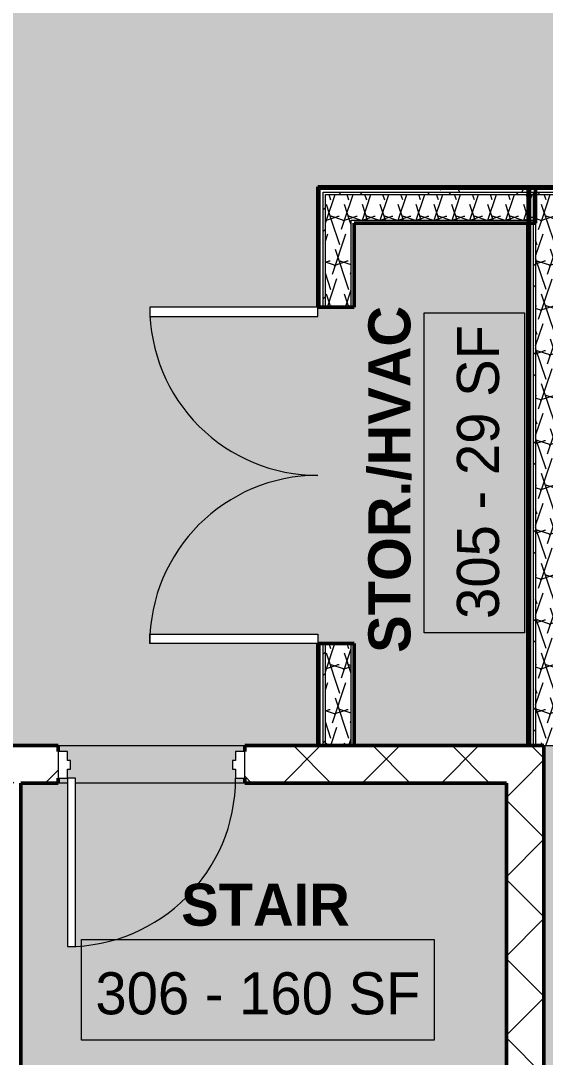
# Model space of a CAD drawing. Header units: inches. Extents: x -4218 to -1814, y 9706 to 12426.
# Drawn here: x -2632.3 to -2520, y 10194.9 to 10416.7 of the extents above; entities that cross this region are included whole.
import ezdxf

# ---------------------------------------------------------------- set-up
doc = ezdxf.new("R2010")
doc.units = ezdxf.units.IN
doc.header["$MEASUREMENT"] = 0
for name, color, linetype, lineweight in [('0-1', 7, 'Continuous', 5), ('0-5', 250, 'Continuous', 9), ('A-AREA-IDEN', 2, 'Continuous', 9), ('A-DOOR', 31, 'Continuous', 13), ('A-DOOR-1', 250, 'Continuous', 9), ('A-DOOR-2', 90, 'Continuous', 20), ('A-DOOR-6', 31, 'Continuous', 20), ('A-DOOR-7', 31, 'Continuous', 9), ('A-DOOR-FRAM-1', 90, 'Continuous', 20), ('A-FLOR-1', 50, 'Continuous', 13), ('A-WALL', 113, 'Continuous', 13), ('A-WALL-10', 113, 'Continuous', 5), ('A-WALL-11', 113, 'Continuous', 50), ('A-WALL-3', 10, 'Continuous', 50), ('A-WALL-PATT-3', 45, 'Continuous', 9), ('A-WALL-PATT-4', 111, 'Continuous', 9), ('I-WALL-3', 2, 'Continuous', 50)]:
    doc.layers.add(name, color=color, linetype=linetype, lineweight=lineweight)
doc.layers.add('A-AREA-PATT-3', color=255, linetype='Continuous', lineweight=9, transparency=1)
doc.layers.add('A-AREA-PATT-4', color=254, linetype='Continuous', lineweight=9, transparency=1)
doc.styles.add('Century Gothic', font='ufonts.com_century-gothic.ttf', dxfattribs={"height": 9})
doc.styles.add('Century Gothic_B', font='GOTHICB.TTF', dxfattribs={"height": 9})
pattern_1 = [(45, (0, 0), (-8.485281, 8.485281), []), (135, (0, 0), (-8.485281, -8.485281), [])]
pattern_2 = [(161.57, (0.48, 0.48), (-3.83995378, -1.544e-05), [0, -27.322, 3.034, 0]), (18.43, (-0.48, 0.48), (-3.83995378, 1.544e-05), [0, -27.322, 3.034, 0]), (108.43, (0.48, 0.48), (1.919622, -9.60052459), [9.106, -21.25]), (71.57, (-0.48, 0.48), (1.919622, 9.60052459), [9.106, -21.25])]
pattern_3 = [(45, (0, 0), (-9.503515, 9.503515), []), (45, (0, 14.4), (-9.503515, 9.503515), [])]
pattern_4 = [(0, (0, 0), (30.72, 7.68), [1.267, -21.773, 1.267, -21.773, -122.88]), (0, (0, 0), (30.72, 7.68), [-46.08, 1.267, -44.813, 1.267, -21.773, -53.76]), (0, (0, 0), (30.72, 7.68), [-115.2, 1.267, -14.093, 1.267, -37.133]), (120, (11.52, 3.84), (-22.011075, 22.7643004), [1.267, -21.773, 1.267, -21.773, -122.88]), (120, (11.52, 3.84), (-22.011075, 22.7643004), [-46.08, 1.267, -44.813, 1.267, -21.773, -53.76]), (120, (11.52, 3.84), (-22.011075, 22.7643004), [-115.2, 1.267, -14.093, 1.267, -37.133]), (240, (15.36, 19.2), (-8.708925, -30.4443004), [1.267, -21.773, 1.267, -21.773, -122.88]), (240, (15.36, 19.2), (-8.708925, -30.4443004), [-46.08, 1.267, -44.813, 1.267, -21.773, -53.76]), (240, (15.36, 19.2), (-8.708925, -30.4443004), [-115.2, 1.267, -14.093, 1.267, -37.133])]

# ---------------------------------------------------------------- blocks, each defined once
blk = doc.blocks.new('CTR - 1st Phase - Shell_rvt-1-FLOOR PLAN - 3RD FLOOR')
at = {"layer": 'A-FLOR-1'}
for p, q in [((-2523.95, 10261.59), (-2523.95, 10373.41)), ((-2624.32, 10261.59), (-2584.32, 10261.59))]:
    blk.add_line(p, q, dxfattribs=at)
blk = doc.blocks.new('HOLLOW METAL - STAIR DOOR 3-0 x 6-8-2227798-FLOOR PLAN - 3RD FLOOR')
at = {"layer": 'A-DOOR-1'}
blk.add_arc((18, 3.25), 36, 90, 180, dxfattribs=at)
at = {"layer": 'A-DOOR-2'}
for p, q in [((18, 39.25), (16.25, 39.25)), ((16.25, 39.25), (16.25, 3.25)), ((18, 3.25), (18, 39.25)), ((16.25, 3.25), (18, 3.25))]:
    blk.add_line(p, q, dxfattribs=at)
at = {"layer": 'A-DOOR-FRAM-1'}
for p, q in [((-18, 3.25), (-20, 3.25)), ((-20, 3.25), (-20, -2.5)), ((-18, 1.3125), (-18, 3.25)), ((18, 3.25), (18, 1.3125)), ((20, 3.25), (18, 3.25)), ((20, -2.5), (20, 3.25)), ((-17.375, 1.3125), (-18, 1.3125)), ((-17.375, -0.5625), (-17.375, 1.3125)), ((18, 1.3125), (17.375, 1.3125)), ((17.375, 1.3125), (17.375, -0.5625)), ((-18, -2.5), (-18, -0.5625)), ((-18, -0.5625), (-17.375, -0.5625)), ((17.375, -0.5625), (18, -0.5625)), ((18, -0.5625), (18, -2.5)), ((-20, -2.5), (-18, -2.5)), ((18, -2.5), (20, -2.5))]:
    blk.add_line(p, q, dxfattribs=at)
blk = doc.blocks.new('CTR - 1st Phase -Stairs _ Elevators_rvt-1-FLOOR PLAN - 3RD FLOOR')
at = {"layer": 'A-WALL-PATT-3'}
h = blk.add_hatch(dxfattribs=at)
h.set_pattern_fill('FP_70', color=256, style=0, pattern_type=2)
h.set_pattern_definition(pattern_1)
h.paths.add_polyline_path([(-2528.32, 10253.59), (-2520.32, 10253.59), (-2520.32, 10261.59), (-2584.32, 10261.59), (-2584.32, 10253.59), (-2552.49, 10253.59)], flags=0)
h.paths.add_polyline_path([(-2639.95, 10253.59), (-2624.32, 10253.59), (-2624.32, 10261.59), (-2640.32, 10261.59), (-2640.32, 10253.59), (-2640.06, 10253.59)], flags=0)
h = blk.add_hatch(dxfattribs=at)
h.set_pattern_fill('FP_70', color=256, style=0, pattern_type=2)
h.set_pattern_definition(pattern_1)
h.paths.add_polyline_path([(-2528.32, 10021.59), (-2520.32, 10021.59), (-2520.32, 10253.59), (-2528.32, 10253.59), (-2528.32, 10027.94)], flags=0)
at = {"layer": 'A-FLOR-1'}
for p, q in [((-2622.32, 10253.59), (-2624.32, 10253.59)), ((-2584.32, 10253.59), (-2620.57, 10253.59))]:
    blk.add_line(p, q, dxfattribs=at)
at = {"layer": 'A-WALL-3'}
for p, q in [((-2624.32, 10261.59), (-2640.32, 10261.59)), ((-2624.32, 10260.34), (-2624.32, 10261.59)), ((-2520.32, 10261.59), (-2584.32, 10261.59)), ((-2584.32, 10261.59), (-2584.32, 10260.34)), ((-2520.32, 10253.59), (-2520.32, 10261.59)), ((-2624.32, 10253.59), (-2624.32, 10254.59)), ((-2584.32, 10254.59), (-2584.32, 10253.59)), ((-2632.32, 10253.59), (-2624.32, 10253.59)), ((-2632.32, 10021.59), (-2632.32, 10253.59)), ((-2584.32, 10253.59), (-2528.32, 10253.59)), ((-2528.32, 10253.59), (-2528.32, 10021.59)), ((-2520.32, 10021.59), (-2520.32, 10253.59))]:
    blk.add_line(p, q, dxfattribs=at)
at = {"layer": '0-5', "rotation": 180}
blk.add_blockref('HOLLOW METAL - STAIR DOOR 3-0 x 6-8-2227798-FLOOR PLAN - 3RD FLOOR', (-2604.32, 10257.84), dxfattribs=at)
blk = doc.blocks.new('HOLLOW METAL - DOUBLE - 6-0 x 6-8 - 20MIN_-2164880-FLOOR PLAN - 3RD FLOOR')
at = {"layer": 'A-DOOR-6'}
for p, q in [((-34, -3.875), (-36, -3.875)), ((-36, -3.875), (-36, -39.875)), ((-34, -39.875), (-34, -3.875)), ((34, -3.875), (36, -3.875)), ((34, -39.875), (34, -3.875)), ((36, -3.875), (36, -39.875)), ((-36, -39.875), (-34, -39.875)), ((36, -39.875), (34, -39.875))]:
    blk.add_line(p, q, dxfattribs=at)
at = {"layer": 'A-DOOR-7'}
for centre, start, end in [((-36, -3.875), 270, 0), ((36, -3.875), 180, 270)]:
    blk.add_arc(centre, 36, start, end, dxfattribs=at)

msp = doc.modelspace()

# ---------------------------------------------------------------- hatches: boundary and pattern name
at = {"layer": 'A-AREA-PATT-3'}
msp.add_hatch(color=256, dxfattribs=at).paths.add_polyline_path([(-2523.69874, 10261.5894), (-2523.69874, 10373.4144), (-2560.94874, 10373.4144), (-2560.94874, 10355.4144), (-2564.82374, 10355.4144), (-2564.82374, 10283.4144), (-2560.94874, 10283.4144), (-2560.94874, 10261.5894), (-2523.94874, 10261.5894)], flags=0)
h = msp.add_hatch(color=256, dxfattribs=at)
h.paths.add_polyline_path([(-2584.32374, 10253.5894), (-2584.32374, 10254.5894), (-2586.32374, 10254.5894), (-2586.32374, 10256.5269), (-2586.94874, 10256.5269), (-2586.94874, 10257.5894), (-2621.69874, 10257.5894), (-2621.69874, 10256.5269), (-2622.32374, 10256.5269), (-2622.32374, 10254.5894), (-2620.57374, 10254.5894), (-2620.57374, 10253.5894), (-2586.25301, 10253.5894)], flags=0)
h.paths.add_polyline_path([(-2622.32374, 10253.5894), (-2622.32374, 10254.5894), (-2624.32374, 10254.5894), (-2624.32374, 10253.5894)], flags=0)
h = msp.add_hatch(color=256, dxfattribs=at)
h.paths.add_polyline_path([(-2573.82374, 10168.5894), (-2531.44385, 10168.5894), (-2531.44874, 10169.1681), (-2531.42318, 10181.09287), (-2531.18066, 10182.11411), (-2530.66721, 10182.88035), (-2530.50462, 10183.01839), (-2530.13812, 10183.26479), (-2529.65439, 10183.52619), (-2528.69874, 10183.7144), (-2528.32374, 10183.7144), (-2528.32374, 10253.5894), (-2620.57374, 10253.5894), (-2620.57374, 10218.5894), (-2622.32374, 10218.5894), (-2622.32374, 10253.5894), (-2632.32374, 10253.5894), (-2632.32374, 10175.3394), (-2583.69874, 10175.3394), (-2583.69874, 10191.2144), (-2576.94874, 10191.2144), (-2576.94874, 10183.7144), (-2576.44526, 10183.68884), (-2575.42402, 10183.44629), (-2574.67621, 10182.94605), (-2574.50082, 10182.75554), (-2574.3064, 10182.46286), (-2574.01194, 10181.92005), (-2573.82374, 10180.9644), (-2573.82918, 10168.5894)], flags=0)
h.paths.add_polyline_path([(-2529.94874, 10168.5894), (-2528.32374, 10168.62734), (-2528.32374, 10182.2144), (-2528.86071, 10182.171), (-2529.38383, 10181.98683), (-2529.80372, 10181.5056), (-2529.94874, 10180.9644), (-2529.95418, 10168.5894)], flags=0)
h.paths.add_polyline_path([(-2576.94874, 10168.5894), (-2575.31885, 10168.5894), (-2575.32374, 10169.1681), (-2575.36714, 10181.12637), (-2575.5513, 10181.64949), (-2576.03253, 10182.06938), (-2576.57374, 10182.2144), (-2576.94874, 10182.171), (-2576.94874, 10168.65343)], flags=0)
at = {"layer": 'A-AREA-PATT-4'}
h = msp.add_hatch(color=256, dxfattribs=at)
h.paths.add_polyline_path([(-2568.69874, 10283.4144), (-2604.69874, 10283.4144), (-2604.69874, 10285.4144), (-2568.69874, 10285.4144)], flags=0)
h.paths.add_polyline_path([(-2568.69874, 11743.3644), (-2604.69874, 11743.3644), (-2604.69874, 11745.3644), (-2568.69874, 11745.3644)], flags=0)
h.paths.add_polyline_path([(-2586.94874, 10257.5894), (-2586.94874, 10258.4019), (-2586.32374, 10258.4019), (-2586.32374, 10260.3394), (-2584.32374, 10260.3394), (-2584.32374, 10261.5894), (-2568.69874, 10261.5894), (-2568.69874, 10283.4144), (-2564.82374, 10283.4144), (-2564.82374, 10355.4144), (-2568.69874, 10355.4144), (-2568.69874, 10381.1644), (-2505.61959, 10381.1644), (-2492.69166, 10368.23647), (-2491.54261, 10369.38551), (-2491.71939, 10369.56229), (-2490.30518, 10370.9765), (-2488.93516, 10369.60648), (-2488.49321, 10370.04843), (-2486.92404, 10368.52401), (-2462.37446, 10393.07359), (-2463.92125, 10394.62039), (-2463.47931, 10395.06233), (-2464.84933, 10396.43235), (-2463.43512, 10397.84656), (-2463.25834, 10397.66978), (-2444.43162, 10416.4965), (-2462.55123, 10434.61611), (-2462.72801, 10434.43934), (-2464.14223, 10435.85355), (-2462.77221, 10437.22357), (-2463.21415, 10437.66551), (-2461.66735, 10439.21231), (-2486.23931, 10463.78427), (-2487.78611, 10462.23747), (-2488.22805, 10462.67941), (-2489.59807, 10461.3094), (-2491.01228, 10462.72361), (-2490.83551, 10462.90039), (-2491.98455, 10464.04943), (-2505.61959, 10450.4144), (-2511.09967, 10450.4144), (-2513.12374, 10448.39033), (-2513.12374, 10450.4144), (-2651.09874, 10450.4144), (-2651.09874, 10468.4144), (-2670.72374, 10468.4144), (-2670.72374, 10468.1644), (-2672.72374, 10468.1644), (-2672.72374, 10470.1019), (-2673.34874, 10470.1019), (-2673.34874, 10472.2894), (-2708.09874, 10472.2894), (-2708.09874, 10470.1019), (-2708.72374, 10470.1019), (-2708.72374, 10468.1644), (-2710.72374, 10468.1644), (-2710.72374, 10468.4144), (-2718.72374, 10468.4144), (-2718.72374, 10468.1644), (-2720.72374, 10468.1644), (-2720.72374, 10470.1019), (-2721.34874, 10470.1019), (-2721.34874, 10472.2894), (-2756.09874, 10472.2894), (-2756.09874, 10470.1019), (-2756.72374, 10470.1019), (-2756.72374, 10468.1644), (-2758.72374, 10468.1644), (-2758.72374, 10468.4144), (-2778.34874, 10468.4144), (-2778.34874, 10450.4144), (-3007.90521, 10450.4144), (-3007.90521, 10406.1894), (-3025.52374, 10406.1894), (-3025.52374, 10450.4144), (-3026.14874, 10450.4144), (-3026.14874, 10406.1894), (-3064.79874, 10406.1894), (-3064.79874, 10470.1019), (-3065.42374, 10470.1019), (-3065.42374, 10406.1894), (-3084.12374, 10406.1894), (-3084.12374, 10450.4144), (-3208.07374, 10450.4144), (-3208.07374, 10406.1894), (-3226.77374, 10406.1894), (-3226.77374, 10470.1019), (-3227.39874, 10470.1019), (-3227.39874, 10406.1894), (-3266.04874, 10406.1894), (-3266.04874, 10450.4144), (-3266.67374, 10450.4144), (-3266.67374, 10406.1894), (-3284.29227, 10406.1894), (-3284.29227, 10450.4144), (-3410.29874, 10450.4144), (-3410.29874, 10843.4144), (-3408.92374, 10843.4144), (-3408.92374, 10851.3894), (-3408.29874, 10851.3894), (-3408.29874, 11106.9894), (-3408.92374, 11106.9894), (-3408.92374, 11105.61518), (-3409.54874, 11105.61518), (-3409.54874, 11146.76361), (-3408.92374, 11146.76361), (-3408.92374, 11251.8269), (-3410.29874, 11255.3644), (-3410.29874, 11648.3644), (-3284.29227, 11648.3644), (-3284.29227, 11692.5894), (-3266.67374, 11692.5894), (-3266.67374, 11648.3644), (-3266.04874, 11648.3644), (-3266.04874, 11692.5894), (-3227.39874, 11692.5894), (-3227.39874, 11628.6769), (-3226.77374, 11628.6769), (-3226.77374, 11692.5894), (-3208.07374, 11692.5894), (-3208.07374, 11648.3644), (-3084.12374, 11648.3644), (-3084.12374, 11692.5894), (-3065.42374, 11692.5894), (-3065.42374, 11628.6769), (-3064.79874, 11628.6769), (-3064.79874, 11692.5894), (-3026.14874, 11692.5894), (-3026.14874, 11648.3644), (-3025.52374, 11648.3644), (-3025.52374, 11692.5894), (-3007.90521, 11692.5894), (-3007.90521, 11648.3644), (-2778.34874, 11648.3644), (-2778.34874, 11630.3644), (-2758.72374, 11630.3644), (-2758.72374, 11630.6144), (-2756.72374, 11630.6144), (-2756.72374, 11628.6769), (-2756.09874, 11628.6769), (-2756.09874, 11626.4894), (-2721.34874, 11626.4894), (-2721.32201, 11628.6769), (-2720.72374, 11628.6769), (-2720.72374, 11630.6144), (-2718.72374, 11630.6144), (-2718.72374, 11630.3644), (-2710.72374, 11630.3644), (-2710.72374, 11630.6144), (-2708.72374, 11630.6144), (-2708.72374, 11628.6769), (-2708.09874, 11628.6769), (-2708.09874, 11626.4894), (-2673.34874, 11626.4894), (-2673.34874, 11628.6769), (-2672.72374, 11628.6769), (-2672.72374, 11630.6144), (-2670.72374, 11630.6144), (-2670.72374, 11630.3644), (-2651.09874, 11630.3644), (-2651.09874, 11648.3644), (-2513.12374, 11648.3644), (-2513.12374, 11650.38846), (-2511.09967, 11648.3644), (-2505.61959, 11648.3644), (-2491.98455, 11634.72936), (-2490.83551, 11635.87841), (-2491.01228, 11636.05518), (-2489.59807, 11637.4694), (-2488.22805, 11636.09938), (-2487.78611, 11636.54132), (-2486.23931, 11634.99452), (-2461.66735, 11659.56648), (-2463.21415, 11661.11328), (-2462.77221, 11661.55522), (-2464.14223, 11662.92524), (-2462.72801, 11664.33945), (-2462.55123, 11664.16268), (-2444.43162, 11682.28229), (-2463.25834, 11701.10901), (-2463.43512, 11700.93223), (-2464.84933, 11702.34644), (-2463.47931, 11703.71646), (-2463.92125, 11704.15841), (-2462.37446, 11705.7052), (-2486.94642, 11730.27716), (-2488.49321, 11728.73037), (-2488.93516, 11729.17231), (-2490.30518, 11727.80229), (-2491.71939, 11729.2165), (-2491.54261, 11729.39328), (-2492.69166, 11730.54233), (-2505.61959, 11717.6144), (-2568.69874, 11717.6144), (-2568.69874, 11743.3644), (-2564.82374, 11743.3644), (-2564.82374, 11815.3644), (-2568.69874, 11815.3644), (-2568.69874, 11837.1894), (-2584.32374, 11837.1894), (-2584.32374, 11838.4394), (-2586.32374, 11838.4394), (-2586.32374, 11840.3769), (-2586.94874, 11840.3769), (-2586.94874, 11841.1894), (-2621.69874, 11841.1894), (-2621.69874, 11840.3769), (-2622.32374, 11840.3769), (-2622.32374, 11838.4394), (-2624.32374, 11838.4394), (-2624.32374, 11837.1894), (-2636.94874, 11837.1894), (-2636.94874, 11717.6144), (-2721.68021, 11717.6144), (-2721.68021, 11673.3894), (-2739.29874, 11673.3894), (-2739.29874, 11717.3644), (-2739.92374, 11717.3644), (-2739.92374, 11673.3894), (-2778.57374, 11673.3894), (-2778.57374, 11737.3019), (-2779.19874, 11737.3019), (-2779.19874, 11673.3894), (-2797.89874, 11673.3894), (-2797.89874, 11717.6144), (-3073.49874, 11717.6144), (-3073.49874, 11735.6144), (-3093.12374, 11735.6144), (-3093.12374, 11735.3644), (-3095.12374, 11735.3644), (-3095.12374, 11737.3019), (-3095.74874, 11737.3019), (-3095.74874, 11739.4894), (-3130.49874, 11739.4894), (-3130.49874, 11737.3019), (-3131.12374, 11737.3019), (-3131.12374, 11735.3644), (-3133.12374, 11735.3644), (-3133.12374, 11735.6144), (-3141.12374, 11735.6144), (-3141.12374, 11735.3644), (-3143.12374, 11735.3644), (-3143.12374, 11737.3019), (-3143.74874, 11737.3019), (-3143.74874, 11739.4894), (-3178.49874, 11739.4894), (-3178.49874, 11737.3019), (-3179.12374, 11737.3019), (-3179.12374, 11735.3644), (-3181.12374, 11735.3644), (-3181.12374, 11735.6144), (-3200.74874, 11735.6144), (-3200.74874, 11717.6144), (-3418.29874, 11717.6144), (-3418.29874, 11745.8144), (-3435.32374, 11745.8144), (-3435.32374, 11707.3144), (-3499.23624, 11707.3144), (-3499.23624, 11706.6894), (-3435.32374, 11706.6894), (-3435.32374, 11687.9894), (-3479.54874, 11687.9894), (-3479.54874, 11550.9894), (-3477.32374, 11550.9894), (-3477.32374, 11511.01136), (-3476.67921, 11511.01136), (-3476.67921, 11508.80042), (-3477.32374, 11508.80042), (-3477.32374, 11466.80042), (-3476.67921, 11466.80042), (-3476.67921, 11464.58949), (-3477.32374, 11464.58949), (-3477.32374, 11434.9894), (-3574.94874, 11434.9894), (-3574.94874, 11426.6144), (-3595.32374, 11426.6144), (-3595.32374, 11432.2394), (-3597.32374, 11432.2394), (-3597.32374, 11434.1769), (-3597.94874, 11434.1769), (-3597.94874, 11434.9894), (-3632.69874, 11434.9894), (-3632.69874, 11434.1769), (-3633.32374, 11434.1769), (-3633.32374, 11432.2394), (-3635.32374, 11432.2394), (-3635.32374, 11426.6144), (-3651.14874, 11426.6144), (-3651.14874, 11370.3644), (-3649.52374, 11370.3644), (-3649.52374, 11370.6144), (-3647.52374, 11370.6144), (-3647.52374, 11368.6769), (-3646.89874, 11368.6769), (-3646.89874, 11366.4894), (-3612.14874, 11366.4894), (-3612.14874, 11368.6769), (-3611.52374, 11368.6769), (-3611.52374, 11370.6144), (-3609.52374, 11370.6144), (-3609.52374, 11370.3644), (-3479.54874, 11370.3644), (-3479.54874, 11026.1894), (-3435.32374, 11026.1894), (-3435.32374, 11007.4894), (-3499.23624, 11007.4894), (-3499.23624, 11006.8644), (-3435.32374, 11006.8644), (-3435.32374, 10968.2144), (-3479.54874, 10968.2144), (-3479.54055, 10967.5894), (-3435.32374, 10967.5894), (-3435.32374, 10949.97086), (-3479.54874, 10949.97086), (-3479.54874, 10726.40793), (-3435.32374, 10726.40793), (-3435.32374, 10708.7894), (-3479.54874, 10708.7894), (-3479.54874, 10708.1644), (-3435.32374, 10708.1644), (-3435.32374, 10669.5144), (-3499.23624, 10669.5144), (-3499.23624, 10668.8894), (-3435.32374, 10668.8894), (-3435.32374, 10650.1894), (-3479.54874, 10650.1894), (-3479.54874, 10410.7894), (-3435.32374, 10410.7894), (-3435.32374, 10392.0894), (-3499.23624, 10392.0894), (-3499.23624, 10391.4644), (-3435.32374, 10391.4644), (-3435.32374, 10352.9644), (-3418.29874, 10352.9644), (-3418.29874, 10381.1644), (-3200.74874, 10381.1644), (-3200.74874, 10363.1644), (-3181.12374, 10363.1644), (-3181.12374, 10363.4144), (-3179.12374, 10363.4144), (-3179.12374, 10361.4769), (-3178.49874, 10361.4769), (-3178.49874, 10359.2894), (-3143.74874, 10359.2894), (-3143.74874, 10361.4769), (-3143.12374, 10361.4769), (-3143.12374, 10363.4144), (-3141.12374, 10363.4144), (-3141.12374, 10363.1644), (-3133.12374, 10363.1644), (-3133.12374, 10363.4144), (-3131.12374, 10363.4144), (-3131.12374, 10361.4769), (-3130.49874, 10361.4769), (-3130.49874, 10359.2894), (-3095.74874, 10359.2894), (-3095.74874, 10361.4769), (-3095.12374, 10361.4769), (-3095.12374, 10363.4144), (-3093.12374, 10363.4144), (-3093.12374, 10363.1644), (-3073.49874, 10363.1644), (-3073.49874, 10381.1644), (-2797.89874, 10381.1644), (-2797.89874, 10425.3894), (-2779.19874, 10425.3894), (-2779.19874, 10361.4769), (-2778.57374, 10361.4769), (-2778.57374, 10425.3894), (-2739.92374, 10425.3894), (-2739.92374, 10381.1644), (-2739.29874, 10381.1644), (-2739.29874, 10425.3894), (-2721.68021, 10425.3894), (-2721.67544, 10381.1644), (-2636.94874, 10381.1644), (-2636.94874, 10261.5894), (-2624.32374, 10261.5894), (-2624.32374, 10260.3394), (-2622.32374, 10260.3394), (-2622.32374, 10258.4019), (-2621.69874, 10258.4019), (-2621.69874, 10257.5894), (-2620.02026, 10257.5894)], flags=0)
h.paths.add_polyline_path([(-3492.89874, 10349.0894), (-3479.92374, 10349.0894), (-3479.92374, 10352.1894), (-3457.52374, 10352.1894), (-3457.52374, 10352.8144), (-3493.52374, 10352.8144), (-3493.52374, 10351.2769), (-3492.89874, 10351.2769), (-3492.89874, 10349.68085)], flags=0)
h.paths.add_polyline_path([(-2586.25301, 10353.4144), (-2604.69874, 10353.4144), (-2604.69874, 10355.4144), (-2568.69874, 10355.4144), (-2568.69874, 10353.4144), (-2579.08491, 10353.4144)], flags=0)
h.paths.add_polyline_path([(-3476.80421, 11464.71449), (-3476.80421, 11466.67542), (-3477.32374, 11466.67542), (-3477.32374, 11466.52095), (-3477.39283, 11466.67542), (-3481.32374, 11466.67542), (-3481.32374, 11466.42542), (-3477.32374, 11466.42542), (-3477.32374, 11464.71449)], flags=0)
h.paths.add_polyline_path([(-3477.32374, 11508.92542), (-3476.80421, 11508.92542), (-3476.80421, 11510.88636), (-3477.32374, 11510.88636), (-3477.32374, 11509.05042)], flags=0)
h.paths.add_polyline_path([(-3477.39283, 11508.92542), (-3477.33692, 11509.05042), (-3478.63624, 11509.05042), (-3478.63624, 11508.92542), (-3477.44874, 11508.92542)], flags=0)
h.paths.add_polyline_path([(-3457.52374, 11745.9644), (-3457.52374, 11746.5894), (-3479.92374, 11746.5894), (-3479.92374, 11749.6894), (-3492.89874, 11749.6894), (-3492.89874, 11747.5019), (-3493.52374, 11747.5019), (-3493.52374, 11745.9644), (-3464.20151, 11745.9644)], flags=0)
h.paths.add_polyline_path([(-2586.25301, 11813.3644), (-2604.69874, 11813.3644), (-2604.69874, 11815.3644), (-2568.69874, 11815.3644), (-2568.69874, 11813.3644), (-2584.32374, 11813.3644)], flags=0)
at = {"layer": 'A-WALL-10'}
msp.add_hatch(color=256, dxfattribs=at).paths.add_polyline_path([(-2520.07374, 10013.6269), (-2520.07374, 10261.5894), (-2520.32374, 10261.5894), (-2520.32374, 10013.6269), (-2520.2235, 10013.6269)], flags=0)
at = {"layer": 'A-WALL-PATT-4'}
h = msp.add_hatch(dxfattribs=at)
h.set_pattern_fill('FP_1', color=256, style=0, pattern_type=2)
h.set_pattern_definition(pattern_4)
h.paths.add_polyline_path([(-2568.69874, 10380.6644), (-2522.07374, 10380.6644), (-2522.07374, 10381.1644), (-2568.69874, 10381.1644), (-2568.69874, 10380.7894)], flags=0)
h = msp.add_hatch(dxfattribs=at)
h.set_pattern_fill('FP_1', color=256, style=0, pattern_type=2)
h.set_pattern_definition(pattern_4)
h.paths.add_polyline_path([(-2522.59043, 10380.0394), (-2522.07374, 10380.0394), (-2522.07374, 10380.6644), (-2568.19874, 10380.6644), (-2568.19874, 10380.0394), (-2523.94874, 10380.0394)], flags=0)
h = msp.add_hatch(dxfattribs=at)
h.set_pattern_fill('FP_69', color=256, style=0, pattern_type=2)
h.set_pattern_definition(pattern_3)
h.paths.add_polyline_path([(-2522.69874, 10379.5394), (-2522.07374, 10379.5394), (-2522.07374, 10380.0394), (-2567.57374, 10380.0394), (-2567.57374, 10379.5394), (-2523.94874, 10379.5394)], flags=0)
h = msp.add_hatch(dxfattribs=at)
h.set_pattern_fill('FP_69', color=256, style=0, pattern_type=2)
h.set_pattern_definition(pattern_3)
h.paths.add_polyline_path([(-2506.29269, 10379.5394), (-2506.79269, 10380.0394), (-2522.07374, 10380.0394), (-2522.07374, 10379.5394), (-2506.79269, 10379.5394)], flags=0)
h = msp.add_hatch(dxfattribs=at)
h.set_pattern_fill('FP_69', color=256, style=0, pattern_type=2)
h.set_pattern_definition(pattern_3)
h.paths.add_polyline_path([(-2567.57374, 10261.5894), (-2567.07374, 10261.5894), (-2567.07374, 10283.4144), (-2567.57374, 10283.4144), (-2567.57374, 10269.2461)], flags=0)
h.paths.add_polyline_path([(-2567.07374, 10355.4144), (-2567.07374, 10379.5394), (-2567.57374, 10379.53384), (-2567.57374, 10355.4144)], flags=0)
h = msp.add_hatch(dxfattribs=at)
h.set_pattern_fill('FP_2', color=256, style=0, pattern_type=2)
h.set_pattern_definition(pattern_2)
h.paths.add_polyline_path([(-2522.69874, 10374.0394), (-2522.07374, 10374.0394), (-2522.07374, 10379.5394), (-2567.07374, 10379.5394), (-2567.07374, 10374.0394), (-2523.94874, 10374.0394)], flags=0)
h = msp.add_hatch(dxfattribs=at)
h.set_pattern_fill('FP_2', color=256, style=0, pattern_type=2)
h.set_pattern_definition(pattern_2)
h.paths.add_polyline_path([(-2516.57374, 10374.0394), (-2508.57086, 10374.0394), (-2514.07086, 10379.5394), (-2522.07374, 10379.5394), (-2522.07374, 10374.0394), (-2518.71851, 10374.0394)], flags=0)
h = msp.add_hatch(dxfattribs=at)
h.set_pattern_fill('FP_2', color=256, style=0, pattern_type=2)
h.set_pattern_definition(pattern_2)
h.paths.add_polyline_path([(-2561.57374, 10261.5894), (-2561.57374, 10283.4144), (-2567.07374, 10283.4144), (-2567.07374, 10261.5894)], flags=0)
h.paths.add_polyline_path([(-2567.07374, 10355.4144), (-2561.57374, 10355.4144), (-2561.57374, 10374.0394), (-2567.07374, 10374.0394), (-2567.07374, 10373.4144)], flags=0)
h = msp.add_hatch(dxfattribs=at)
h.set_pattern_fill('FP_1', color=256, style=0, pattern_type=2)
h.set_pattern_definition(pattern_4)
h.paths.add_polyline_path([(-2522.57374, 10261.5894), (-2522.57374, 10373.4144), (-2523.19874, 10373.4144), (-2523.19874, 10261.5894), (-2522.69874, 10261.5894)], flags=0)
h = msp.add_hatch(dxfattribs=at)
h.set_pattern_fill('FP_69', color=256, style=0, pattern_type=2)
h.set_pattern_definition(pattern_3)
h.paths.add_polyline_path([(-2522.07374, 10261.5894), (-2522.07374, 10373.4144), (-2522.57374, 10373.4144), (-2522.57374, 10261.5894)], flags=0)
h = msp.add_hatch(dxfattribs=at)
h.set_pattern_fill('FP_2', color=256, style=0, pattern_type=2)
h.set_pattern_definition(pattern_2)
h.paths.add_polyline_path([(-2518.71851, 10261.5894), (-2516.57374, 10261.5894), (-2516.57374, 10374.0394), (-2522.07374, 10374.0394), (-2522.07374, 10261.5894), (-2520.07374, 10261.5894)], flags=0)
h = msp.add_hatch(dxfattribs=at)
h.set_pattern_fill('FP_2', color=256, style=0, pattern_type=2)
h.set_pattern_definition(pattern_2)
h.paths.add_polyline_path([(-2518.71851, 10013.6269), (-2516.57374, 10013.6269), (-2516.57374, 10261.5894), (-2520.07374, 10261.5894), (-2520.07374, 10013.6269)], flags=0)

# ---------------------------------------------------------------- linework, layer by layer
at = {"layer": 'A-AREA-IDEN', "flags": 128}
for points in [[(-2545.92386, 10285.7016), (-2545.92386, 10354.21498), (-2524.4278, 10354.21498), (-2524.4278, 10285.7016)], [(-2619.33435, 10220.08749), (-2543.82884, 10220.08749), (-2543.82884, 10198.59143), (-2619.33435, 10198.59143)]]:
    msp.add_lwpolyline(points, close=True, dxfattribs=at)
at = {"layer": 'A-WALL'}
for p, q in [((-2568.19874, 10355.4144), (-2568.19874, 10380.6644)), ((-2568.19874, 10380.6644), (-2505.8267, 10380.6644)), ((-2567.57374, 10355.4144), (-2567.57374, 10380.0394)), ((-2567.57374, 10380.0394), (-2506.08558, 10380.0394)), ((-2523.19874, 10380.6644), (-2523.19874, 10261.5894)), ((-2522.57374, 10380.0394), (-2522.57374, 10261.5894)), ((-2567.07374, 10355.4144), (-2567.07374, 10379.5394)), ((-2567.07374, 10379.5394), (-2506.29269, 10379.5394)), ((-2561.57374, 10355.4144), (-2561.57374, 10374.0394)), ((-2561.57374, 10374.0394), (-2522.07374, 10374.0394)), ((-2522.07374, 10373.4144), (-2522.07374, 10261.5894)), ((-2568.19874, 10261.5894), (-2568.19874, 10283.4144)), ((-2567.57374, 10261.5894), (-2567.57374, 10283.4144)), ((-2567.07374, 10261.5894), (-2567.07374, 10283.4144)), ((-2561.57374, 10261.5894), (-2561.57374, 10283.4144)), ((-2520.32374, 10261.5894), (-2516.57374, 10261.5894)), ((-2520.07374, 10261.5894), (-2520.07374, 10013.6269))]:
    msp.add_line(p, q, dxfattribs=at)
at = {"layer": 'A-WALL-11'}
msp.add_line((-2520.32374, 10261.5894), (-2520.32374, 10013.6269), dxfattribs=at)
at = {"layer": 'I-WALL-3'}
for p, q in [((-2568.69874, 10381.1644), (-2568.69874, 10355.4144)), ((-2505.61959, 10381.1644), (-2568.69874, 10381.1644)), ((-2523.69874, 10381.1644), (-2523.69874, 10261.5894)), ((-2522.07374, 10373.4144), (-2522.07374, 10381.1644)), ((-2560.94874, 10355.4144), (-2560.94874, 10373.4144)), ((-2560.94874, 10373.4144), (-2522.07374, 10373.4144)), ((-2568.69874, 10355.4144), (-2560.94874, 10355.4144)), ((-2568.69874, 10283.4144), (-2568.69874, 10261.5894)), ((-2560.94874, 10283.4144), (-2568.69874, 10283.4144)), ((-2560.94874, 10261.5894), (-2560.94874, 10283.4144)), ((-2568.69874, 10261.5894), (-2560.94874, 10261.5894)), ((-2523.69874, 10261.5894), (-2520.32374, 10261.5894))]:
    msp.add_line(p, q, dxfattribs=at)

# ---------------------------------------------------------------- block references
at = {"layer": '0-1'}
for name in ['CTR - 1st Phase - Shell_rvt-1-FLOOR PLAN - 3RD FLOOR', 'CTR - 1st Phase -Stairs _ Elevators_rvt-1-FLOOR PLAN - 3RD FLOOR']:
    msp.add_blockref(name, (0, 0), dxfattribs=at)
at = {"layer": 'A-DOOR', "rotation": 270.0000000000003}
msp.add_blockref('HOLLOW METAL - DOUBLE - 6-0 x 6-8 - 20MIN_-2164880-FLOOR PLAN - 3RD FLOOR', (-2564.82374, 10319.4144), dxfattribs=at)

# ---------------------------------------------------------------- texts
at = {"layer": 'A-AREA-IDEN', "char_height": 9, "attachment_point": 1, "rotation": 90}
for s, insert, width, style in [('STOR./HVAC', (-2557.89201, 10281.44491), 93.021, 'Century Gothic_B'), ('305 - 29 SF', (-2538.92386, 10288.7016), 75.447, 'Century Gothic')]:
    msp.add_mtext(s, dxfattribs=dict(at, insert=insert, width=width, style=style))
at = {"layer": 'A-AREA-IDEN', "char_height": 9, "attachment_point": 1}
for s, insert, width, style in [('STAIR', (-2597.96585, 10232.05564), 39.39, 'Century Gothic_B'), ('306 - 160 SF', (-2616.33435, 10213.08749), 83.931, 'Century Gothic')]:
    msp.add_mtext(s, dxfattribs=dict(at, insert=insert, width=width, style=style))

doc.saveas('drawing.dxf')
